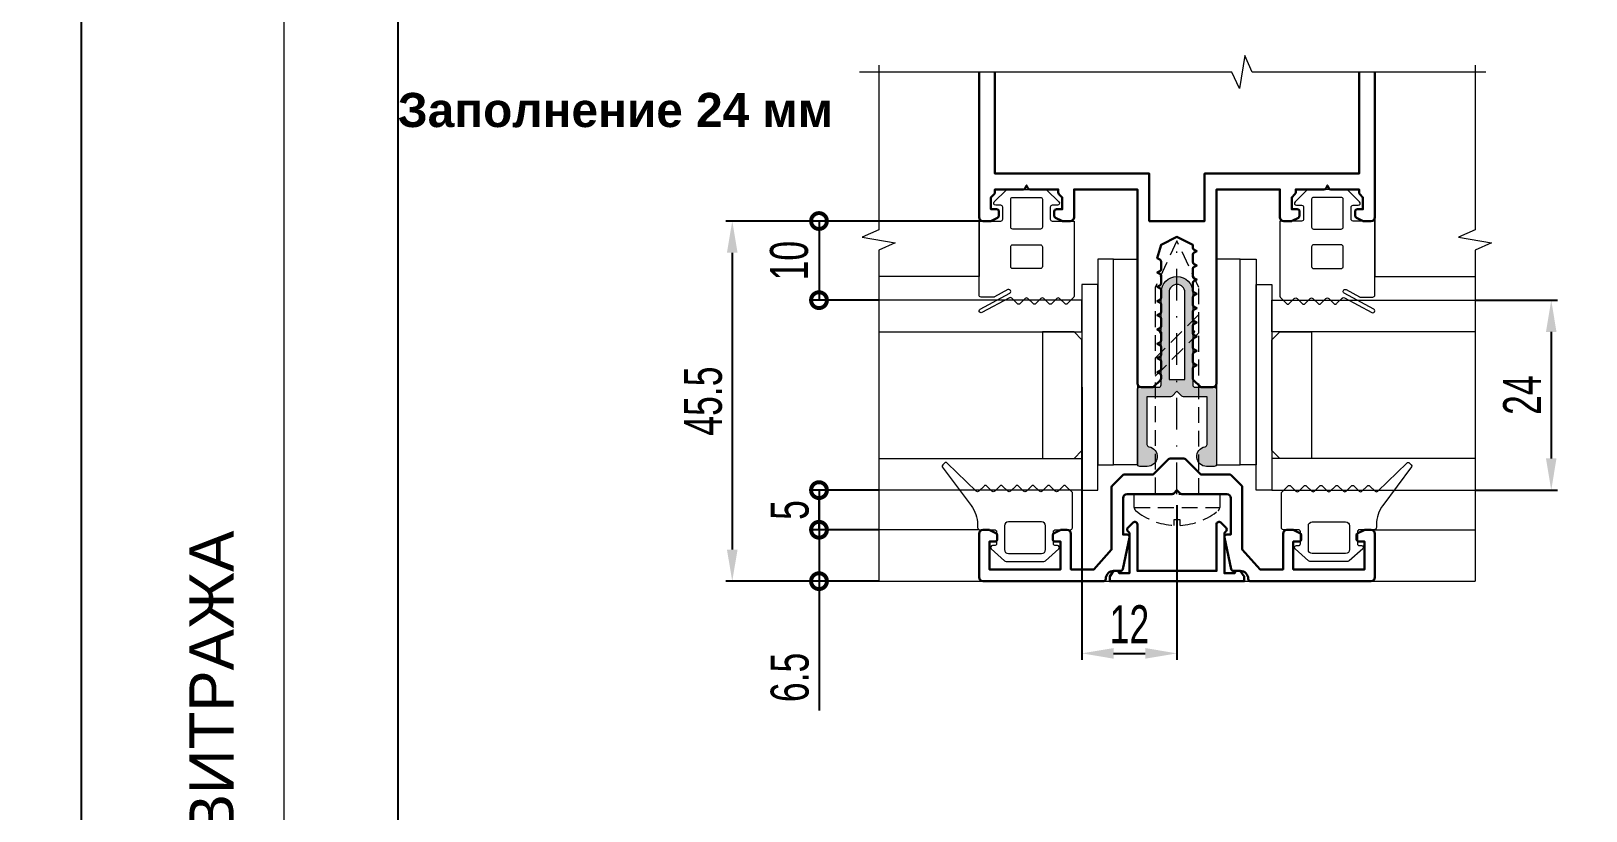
# Model space of a CAD drawing. Extents: x -37 to 8820, y -336 to 478.
# Drawn here: x 7346 to 7468.8, y 205.3 to 266.9 of the extents above; entities that cross this region are included whole.
import ezdxf
from ezdxf.enums import TextEntityAlignment as Align

# ---------------------------------------------------------------- set-up
doc = ezdxf.new("R2010")
doc.units = 0
doc.header["$LTSCALE"] = 5
doc.linetypes.add('DASHDOT', pattern=[1, 0.5, -0.25, 0, -0.25])
doc.linetypes.add('HIDDEN', pattern=[0.375, 0.25, -0.125])
doc.layers.get('0').update_dxf_attribs({"linetype": 'CONTINUOUS', "lineweight": 30})
doc.layers.get('DEFPOINTS').update_dxf_attribs({"linetype": 'CONTINUOUS'})
for name, color, linetype, lineweight in [('1', 6, 'DASHDOT', 13), ('2', 3, 'HIDDEN', 13), ('3', 1, 'CONTINUOUS', 20), ('Dimentions', 5, 'CONTINUOUS', 15), ('Glass', 5, 'CONTINUOUS', 20), ('Зигзаг', 1, 'CONTINUOUS', 15), ('Конструкции', 252, 'CONTINUOUS', 20), ('Подкладки', 1, 'CONTINUOUS', 20), ('Текстовый', 7, 'CONTINUOUS', 9), ('Уплотнители', 1, 'CONTINUOUS', 20), ('Штриховка', 1, 'CONTINUOUS', 5)]:
    doc.layers.add(name, color=color, linetype=linetype, lineweight=lineweight)
doc.layers.add('Скрытые', color=14, linetype='CONTINUOUS', plot=False)
doc.styles.add('3', font='RUSS.SHX', dxfattribs={"width": 0.7, "height": 3})
doc.styles.add('4', font='RUSS.shx', dxfattribs={"width": 0.7, "height": 3.5})
doc.styles.add('Каталожный', font='arial.ttf', dxfattribs={"height": 2.5})
doc.styles.add('Фирм', font='arial.ttf', dxfattribs={"height": 3.5})
doc.dimstyles.new('MX1_6', dxfattribs={"dimtxt": 3, "dimasz": 2.5, "dimexe": 0.5, "dimexo": 0, "dimgap": 0.8, "dimtad": 1, "dimlfac": 1.6, "dimdsep": 46, "dimtxsty": '3', "dimcen": 0, "dimclrd": 256, "dimclre": 256, "dimclrt": 256, "dimaunit": 1, "dimadec": 0, "dimazin": 0, "dimtfac": 1, "dimtmove": 0, "dimatfit": 1, "dimfxl": 1, "dimtvp": 1, "dimtolj": 1, "dimtzin": 0, "dimarcsym": 0})

# ---------------------------------------------------------------- blocks, each defined once
blk = doc.blocks.new('*D233')
at = {"layer": 'DEFPOINTS', "color": 0, "linetype": 'Continuous', "transparency": 16777216}
for p in [(7460.07, 245.63), (7460.07, 230.63), (7466.08, 230.63)]:
    blk.add_point(p, dxfattribs=at)
at = {"layer": 'Dimentions', "linetype": 'Continuous', "lineweight": -2, "transparency": 16777216}
for p, q in [((7460.07, 245.63), (7466.58, 245.63)), ((7466.08, 243.13), (7466.08, 233.13)), ((7460.07, 230.63), (7466.58, 230.63))]:
    blk.add_line(p, q, dxfattribs=at)
at = {"layer": 'Dimentions', "linetype": 'Continuous', "transparency": 16777216}
for points in [[(7465.66, 243.13), (7466.49, 243.13), (7466.08, 245.63)], [(7465.66, 233.13), (7466.49, 233.13), (7466.08, 230.63)]]:
    blk.add_solid(points, dxfattribs=at)
at = {"layer": 'Dimentions', "linetype": 'Continuous', "transparency": 16777216, "insert": (7463.78, 238.13), "char_height": 3, "attachment_point": 5, "rotation": 90, "style": '3'}
blk.add_mtext('\\A1;24', dxfattribs=at)
blk = doc.blocks.new('_DotSmall')
at = {"color": 0, "linetype": 'ByBlock', "const_width": 0.5}
blk.add_lwpolyline([(-0.0625, 0, 1), (0.0625, 0, 1)], format="xyb", close=True, dxfattribs=at)
blk = doc.blocks.new('*D234')
at = {"layer": 'DEFPOINTS', "color": 0, "linetype": 'Continuous', "transparency": 16777216}
for p in [(7412.98, 227.5), (7408.26, 223.44), (7412.98, 223.44)]:
    blk.add_point(p, dxfattribs=at)
at = {"layer": 'Dimentions', "linetype": 'Continuous', "lineweight": -2, "transparency": 16777216}
for p, q in [((7408.26, 227.5), (7408.26, 230)), ((7412.98, 227.5), (7407.76, 227.5)), ((7408.26, 227.5), (7408.26, 223.44)), ((7412.98, 223.44), (7407.76, 223.44)), ((7408.26, 223.44), (7408.26, 213.24))]:
    blk.add_line(p, q, dxfattribs=at)
at = {"layer": 'Dimentions', "linetype": 'Continuous', "lineweight": -2, "transparency": 16777216, "xscale": 2.5, "yscale": 2.5, "zscale": 2.5}
for p, rotation in [((7408.26, 227.5), 270), ((7408.26, 223.44), 90)]:
    blk.add_blockref('_DotSmall', p, dxfattribs=dict(at, rotation=rotation))
at = {"layer": 'Dimentions', "linetype": 'Continuous', "transparency": 16777216, "insert": (7405.96, 215.84), "char_height": 3, "attachment_point": 5, "rotation": 90, "style": '3'}
blk.add_mtext('\\A1;6.5', dxfattribs=at)
blk = doc.blocks.new('*D235')
at = {"layer": 'DEFPOINTS', "color": 0, "linetype": 'Continuous', "transparency": 16777216}
for p in [(7412.98, 230.63), (7408.26, 227.5), (7412.98, 227.5)]:
    blk.add_point(p, dxfattribs=at)
at = {"layer": 'Dimentions', "linetype": 'Continuous', "lineweight": -2, "transparency": 16777216}
for p, q in [((7412.98, 230.63), (7407.76, 230.63)), ((7408.26, 230.63), (7408.26, 227.5)), ((7412.98, 227.5), (7407.76, 227.5))]:
    blk.add_line(p, q, dxfattribs=at)
at = {"layer": 'Dimentions', "linetype": 'Continuous', "lineweight": -2, "transparency": 16777216, "xscale": 2.5, "yscale": 2.5, "zscale": 2.5}
for p, rotation in [((7408.26, 230.63), 90), ((7408.26, 227.5), 270)]:
    blk.add_blockref('_DotSmall', p, dxfattribs=dict(at, rotation=rotation))
at = {"layer": 'Dimentions', "linetype": 'Continuous', "transparency": 16777216, "insert": (7405.96, 229.06), "char_height": 3, "attachment_point": 5, "rotation": 90, "style": '3'}
blk.add_mtext('\\A1;5', dxfattribs=at)
blk = doc.blocks.new('*D236')
at = {"layer": 'DEFPOINTS', "color": 0, "linetype": 'Continuous', "transparency": 16777216}
for p in [(7420.9, 251.88), (7408.26, 245.63), (7412.98, 245.63)]:
    blk.add_point(p, dxfattribs=at)
at = {"layer": 'Dimentions', "linetype": 'Continuous', "lineweight": -2, "transparency": 16777216}
for p, q in [((7420.9, 251.88), (7407.76, 251.88)), ((7408.26, 251.88), (7408.26, 245.63)), ((7412.98, 245.63), (7407.76, 245.63))]:
    blk.add_line(p, q, dxfattribs=at)
at = {"layer": 'Dimentions', "linetype": 'Continuous', "lineweight": -2, "transparency": 16777216, "xscale": 2.5, "yscale": 2.5, "zscale": 2.5}
for p, rotation in [((7408.26, 251.88), 90), ((7408.26, 245.63), 270)]:
    blk.add_blockref('_DotSmall', p, dxfattribs=dict(at, rotation=rotation))
at = {"layer": 'Dimentions', "linetype": 'Continuous', "transparency": 16777216, "insert": (7405.91, 248.75), "char_height": 3, "attachment_point": 5, "rotation": 90, "style": '3'}
blk.add_mtext('\\A1;10', dxfattribs=at)
blk = doc.blocks.new('*D237')
at = {"layer": 'DEFPOINTS', "color": 0, "linetype": 'Continuous', "transparency": 16777216}
for p in [(7410.99, 251.88), (7401.41, 223.44), (7412.98, 223.44)]:
    blk.add_point(p, dxfattribs=at)
at = {"layer": 'Dimentions', "linetype": 'Continuous', "lineweight": -2, "transparency": 16777216}
for p, q in [((7410.99, 251.88), (7400.91, 251.88)), ((7401.41, 249.38), (7401.41, 225.94)), ((7412.98, 223.44), (7400.91, 223.44))]:
    blk.add_line(p, q, dxfattribs=at)
at = {"layer": 'Dimentions', "linetype": 'Continuous', "transparency": 16777216}
for points in [[(7400.99, 249.38), (7401.83, 249.38), (7401.41, 251.88)], [(7400.99, 225.94), (7401.83, 225.94), (7401.41, 223.44)]]:
    blk.add_solid(points, dxfattribs=at)
at = {"layer": 'Dimentions', "linetype": 'Continuous', "transparency": 16777216, "insert": (7399.11, 237.66), "char_height": 3, "attachment_point": 5, "rotation": 90, "style": '3'}
blk.add_mtext('\\A1;45.5', dxfattribs=at)
blk = doc.blocks.new('KP45571')
at = {"lineweight": -2, "flags": 128}
blk.add_lwpolyline([(6.21, -5.01, -0.414214), (6.21, -5.44), (5.54, -6.11, -0.668179), (5, -5.88), (5, 0), (-5, 0), (-5, -5.88, -0.668179), (-5.54, -6.11), (-6.21, -5.44, -0.414214), (-6.21, -5.01), (-6, -4.8), (-6, 0.3), (-7.3, 0.3), (-7.3, 0.3, -0.414214), (-7.6, 0), (-8, 0), (-8.5, 0.7), (-8.5, 1.3), (8.5, 1.3), (8.5, 0.7), (8, 0), (7.6, 0, -0.414214), (7.3, 0.3), (6, 0.3), (6, -4.8)], format="xyb", close=True, dxfattribs=at)
at = {"layer": '3', "style": '4', "width": 0.7, "flags": 3}
blk.add_attdef('КП45571', (0, 1.3), '', height=3.5, dxfattribs=at)
blk = doc.blocks.new('*D1095')
at = {"layer": 'DEFPOINTS', "color": 0, "linetype": 'Continuous', "transparency": 16777216}
for p in [(7429.02, 238.75), (7436.52, 229.44), (7436.52, 217.74)]:
    blk.add_point(p, dxfattribs=at)
at = {"layer": 'Dimentions', "linetype": 'Continuous', "lineweight": -2, "transparency": 16777216}
for p, q in [((7429.02, 238.75), (7429.02, 217.24)), ((7436.52, 229.44), (7436.52, 217.24)), ((7431.52, 217.74), (7434.02, 217.74))]:
    blk.add_line(p, q, dxfattribs=at)
at = {"layer": 'Dimentions', "linetype": 'Continuous', "transparency": 16777216}
for points in [[(7431.52, 218.16), (7431.52, 217.32), (7429.02, 217.74)], [(7434.02, 218.16), (7434.02, 217.32), (7436.52, 217.74)]]:
    blk.add_solid(points, dxfattribs=at)
at = {"layer": 'Dimentions', "linetype": 'Continuous', "transparency": 16777216, "insert": (7432.77, 220.04), "char_height": 3, "attachment_point": 5, "style": '3'}
blk.add_mtext('\\A1;12', dxfattribs=at)

msp = doc.modelspace()

# ---------------------------------------------------------------- hatches: boundary and pattern name
at = {"layer": 'Штриховка'}
h = msp.add_hatch(color=256, dxfattribs=at)
h.dxf.hatch_style = 1
edge = h.paths.add_edge_path(flags=16)
edge.add_line((7437.1492, 239.3759), (7437.1492, 246.2509))
edge.add_arc((7436.5242, 246.2509), 0.625, 0, 180)
edge.add_line((7435.8992, 246.2509), (7435.8992, 239.3759))
edge.add_line((7435.8992, 239.3759), (7437.1492, 239.3759))
edge = h.paths.add_edge_path()
edge.add_arc((7434.1804, 233.2821), 0.7812, -90, 80.718201, ccw=False)
edge.add_line((7434.1804, 232.5009), (7433.5867, 232.5009))
edge.add_arc((7433.5867, 232.6884), 0.1875, 180, 270, ccw=False)
edge.add_line((7433.3992, 232.6884), (7433.3992, 238.5634))
edge.add_arc((7433.5867, 238.5634), 0.1875, 90, 180, ccw=False)
edge.add_line((7433.5867, 238.7509), (7435.0867, 238.7509))
edge.add_arc((7435.0867, 238.9384), 0.1875, 270, 360)
edge.add_line((7435.2742, 238.9384), (7435.2742, 243.0009))
edge.add_arc((7435.2742, 243.1259), 0.125, 90, 270, ccw=False)
edge.add_line((7435.2742, 243.2509), (7435.2742, 246.2509))
edge.add_arc((7436.5242, 246.2509), 1.25, 0, 180, ccw=False)
edge.add_line((7437.7742, 246.2509), (7437.7742, 243.2509))
edge.add_arc((7437.7742, 243.1259), 0.125, -90, 90, ccw=False)
edge.add_line((7437.7742, 243.0009), (7437.7742, 238.9384))
edge.add_arc((7437.9617, 238.9384), 0.1875, 180, 270)
edge.add_line((7437.9617, 238.7509), (7439.4617, 238.7509))
edge.add_arc((7439.4617, 238.5634), 0.1875, 0, 90, ccw=False)
edge.add_line((7439.6492, 238.5634), (7439.6492, 232.6884))
edge.add_arc((7439.4617, 232.6884), 0.1875, -90, 0, ccw=False)
edge.add_line((7439.4617, 232.5009), (7438.8679, 232.5009))
edge.add_arc((7438.8679, 233.2821), 0.7812, 99.281799, 270, ccw=False)
edge.add_arc((7438.7117, 234.2382), 0.1875, 279.281799, 360)
edge.add_line((7438.8992, 234.2382), (7438.8992, 238.0009))
edge.add_line((7438.8992, 238.0009), (7437.0393, 238.0009))
edge.add_arc((7437.0393, 238.1884), 0.1875, 225, 270, ccw=False)
edge.add_line((7436.9067, 238.0558), (7436.5242, 238.4384))
edge.add_line((7436.5242, 238.4384), (7436.1416, 238.0558))
edge.add_arc((7436.009, 238.1884), 0.1875, 270, 315, ccw=False)
edge.add_line((7436.009, 238.0009), (7434.1492, 238.0009))
edge.add_line((7434.1492, 238.0009), (7434.1492, 234.2382))
edge.add_arc((7434.3367, 234.2382), 0.1875, 180, 260.718201)

# ---------------------------------------------------------------- linework, layer by layer
msp.add_lwpolyline([(7420.8992, 263.6397), (7420.8992, 252.1884, 0.41421356), (7421.2117, 251.8759), (7421.7924, 251.8759, 0.11643382), (7421.8762, 251.8957), (7422.358, 252.1366, 0.28407904), (7422.4617, 252.3043), (7422.4617, 252.6259, 0.41421356), (7422.2742, 252.8134), (7421.8367, 252.8134), (7421.8367, 253.7509), (7422.0942, 254.0085, 0.19891237), (7422.1492, 254.141), (7422.1492, 254.3759), (7424.377, 254.3759, 0.28407904), (7424.5447, 254.4795), (7424.6492, 254.6884), (7424.7536, 254.4795, 0.28407904), (7424.9213, 254.3759), (7427.1492, 254.3759), (7427.1492, 254.141, 0.19891237), (7427.2041, 254.0085), (7427.4617, 253.7509), (7427.4617, 252.8134), (7427.0242, 252.8134, 0.41421356), (7426.8367, 252.6259), (7426.8367, 252.3043, 0.28407904), (7426.9403, 252.1366), (7427.4221, 251.8957, 0.11643382), (7427.5059, 251.8759), (7428.0867, 251.8759, 0.41421356), (7428.3992, 252.1884), (7428.3992, 254.3759), (7433.3992, 254.3759), (7433.3992, 239.0634, 0.41421356), (7433.7117, 238.7509), (7434.5715, 238.7509, 0.19891237), (7434.7041, 238.8058), (7435.2192, 239.321, 0.19891237), (7435.2742, 239.4535), (7435.2742, 239.6662, 0.28407904), (7435.1705, 239.834), (7434.9617, 239.9384), (7435.1705, 240.0428, 0.28407904), (7435.2742, 240.2105), (7435.2742, 240.7912, 0.28407904), (7435.1705, 240.959), (7434.9617, 241.0634), (7435.1705, 241.1678, 0.28407904), (7435.2742, 241.3355), (7435.2742, 241.9162, 0.28407904), (7435.1705, 242.084), (7434.9617, 242.1884), (7435.1705, 242.2928, 0.28407904), (7435.2742, 242.4605), (7435.2742, 243.0412, 0.28407904), (7435.1705, 243.209), (7434.9617, 243.3134), (7435.1705, 243.4178, 0.28407904), (7435.2742, 243.5855), (7435.2742, 244.1662, 0.28407904), (7435.1705, 244.334), (7434.9617, 244.4384), (7435.1705, 244.5428, 0.28407904), (7435.2742, 244.7105), (7435.2742, 245.2912, 0.28407904), (7435.1705, 245.459), (7434.9617, 245.5634), (7435.1705, 245.6678, 0.28407904), (7435.2742, 245.8355), (7435.2742, 246.4162, 0.28407904), (7435.1705, 246.584), (7434.9617, 246.6884), (7435.1705, 246.7928, 0.28407904), (7435.2742, 246.9605), (7435.2742, 247.5412, 0.28407904), (7435.1705, 247.709), (7434.9617, 247.8134), (7435.1705, 247.9178, 0.28407904), (7435.2742, 248.0855), (7435.2742, 248.6662, 0.28407904), (7435.1705, 248.834), (7434.9617, 248.9384), (7435.2742, 250.0009), (7436.5242, 250.6259), (7437.7742, 250.0009), (7437.7742, 249.773, 0.28407904), (7437.8778, 249.6053), (7438.0867, 249.5009), (7437.8778, 249.3965, 0.28407904), (7437.7742, 249.2287), (7437.7742, 248.648, 0.28407904), (7437.8778, 248.4803), (7438.0867, 248.3759), (7437.8778, 248.2715, 0.28407904), (7437.7742, 248.1037), (7437.7742, 247.523, 0.28407904), (7437.8778, 247.3553), (7438.0867, 247.2509), (7437.8778, 247.1465, 0.28407904), (7437.7742, 246.9787), (7437.7742, 246.398, 0.28407904), (7437.8778, 246.2303), (7438.0867, 246.1259), (7437.8778, 246.0215, 0.28407904), (7437.7742, 245.8537), (7437.7742, 245.273, 0.28407904), (7437.8778, 245.1053), (7438.0867, 245.0009), (7437.8778, 244.8965, 0.28407904), (7437.7742, 244.7287), (7437.7742, 244.148, 0.28407904), (7437.8778, 243.9803), (7438.0867, 243.8759), (7437.8778, 243.7715, 0.28407904), (7437.7742, 243.6037), (7437.7742, 243.023, 0.28407904), (7437.8778, 242.8553), (7438.0867, 242.7509), (7437.8778, 242.6465, 0.28407904), (7437.7742, 242.4787), (7437.7742, 241.898, 0.28407904), (7437.8778, 241.7303), (7438.0867, 241.6259), (7437.8778, 241.5215, 0.28407904), (7437.7742, 241.3537), (7437.7742, 240.773, 0.28407904), (7437.8778, 240.6053), (7438.0867, 240.5009), (7437.8778, 240.3965, 0.28407904), (7437.7742, 240.2287), (7437.7742, 239.4535, 0.19891237), (7437.8291, 239.321), (7438.3442, 238.8058, 0.19891237), (7438.4768, 238.7509), (7439.3367, 238.7509, 0.41421356), (7439.6492, 239.0634), (7439.6492, 254.3759), (7444.6492, 254.3759), (7444.6492, 252.1884, 0.41421356), (7444.9617, 251.8759), (7445.5424, 251.8759, 0.11643382), (7445.6262, 251.8957), (7446.108, 252.1366, 0.28407904), (7446.2117, 252.3043), (7446.2117, 252.6259, 0.41421356), (7446.0242, 252.8134), (7445.5867, 252.8134), (7445.5867, 253.7509), (7445.8442, 254.0085, 0.19891237), (7445.8992, 254.141), (7445.8992, 254.3759), (7448.127, 254.3759, 0.28407904), (7448.2947, 254.4795), (7448.3992, 254.6884), (7448.5036, 254.4795, 0.28407904), (7448.6713, 254.3759), (7450.8992, 254.3759), (7450.8992, 254.141, 0.19891237), (7450.9541, 254.0085), (7451.2117, 253.7509), (7451.2117, 252.8134), (7450.7742, 252.8134, 0.41421356), (7450.5867, 252.6259), (7450.5867, 252.3043, 0.28407904), (7450.6903, 252.1366), (7451.1721, 251.8957, 0.11643382), (7451.2559, 251.8759), (7451.8367, 251.8759, 0.41421356), (7452.1492, 252.1884), (7452.1492, 263.6397)], format="xyb")
msp.add_lwpolyline([(7422.1492, 263.631), (7422.1492, 255.6259), (7434.3367, 255.6259), (7434.3367, 251.8759), (7438.7117, 251.8759), (7438.7117, 255.6259), (7450.8992, 255.6259), (7450.8992, 263.6397)])
msp.add_lwpolyline([(7446.1492, 226.5634, 0.41421356), (7446.3367, 226.7509), (7446.3367, 227.0725, 0.28407904), (7446.233, 227.2402), (7445.7512, 227.4811, 0.11643382), (7445.6674, 227.5009), (7445.2117, 227.5009, 0.41421356), (7444.8992, 227.1884), (7444.8992, 224.3759), (7443.0867, 224.3759), (7441.6804, 225.9384), (7441.6804, 230.8607, 0.19891237), (7441.6255, 230.9933), (7440.7978, 231.821, 0.19891237), (7440.6652, 231.8759), (7438.3992, 231.8759), (7437.2041, 233.071, 0.19891237), (7437.0715, 233.1259), (7435.9768, 233.1259, 0.19891237), (7435.8442, 233.071), (7434.6492, 231.8759), (7432.3831, 231.8759, 0.19891237), (7432.2505, 231.821), (7431.4228, 230.9933, 0.19891237), (7431.3679, 230.8607), (7431.3679, 225.9384), (7429.9617, 224.3759), (7428.1492, 224.3759), (7428.1492, 227.1884, 0.41421356), (7427.8367, 227.5009), (7427.3809, 227.5009, 0.11643382), (7427.2971, 227.4811), (7426.8153, 227.2402, 0.28407904), (7426.7117, 227.0725), (7426.7117, 226.7509, 0.41421356), (7426.8992, 226.5634), (7427.3367, 226.5634), (7427.3367, 224.3759), (7421.7117, 224.3759), (7421.7117, 226.5634), (7422.1492, 226.5634, 0.41421356), (7422.3367, 226.7509), (7422.3367, 227.0725, 0.28407904), (7422.233, 227.2402), (7421.7512, 227.4811, 0.11643382), (7421.6674, 227.5009), (7421.2117, 227.5009, 0.41421356), (7420.8992, 227.1884), (7420.8992, 223.7509, 0.41421356), (7421.2117, 223.4384), (7430.7117, 223.4384, 0.41421356), (7430.8992, 223.6259, -0.41421356), (7431.5242, 224.2509), (7432.0553, 224.2509, 0.35411857), (7432.2387, 224.3994), (7432.7701, 226.8994, 0.47697553), (7432.5867, 227.1259), (7432.2742, 227.1259), (7432.2742, 230.0009, -0.41421356), (7432.5867, 230.3134), (7436.134, 230.3134, 0.19891237), (7436.2666, 230.3683), (7436.5242, 230.6259), (7436.7817, 230.3683, 0.19891237), (7436.9143, 230.3134), (7440.4617, 230.3134, -0.41421356), (7440.7742, 230.0009), (7440.7742, 227.1259), (7440.4617, 227.1259, 0.47697553), (7440.2782, 226.8994), (7440.8096, 224.3994, 0.35411857), (7440.993, 224.2509), (7441.5242, 224.2509, -0.41421356), (7442.1492, 223.6259, 0.41421356), (7442.3367, 223.4384), (7451.8367, 223.4384, 0.41421356), (7452.1492, 223.7509), (7452.1492, 227.1884, 0.41421356), (7451.8367, 227.5009), (7451.3809, 227.5009, 0.11643382), (7451.2971, 227.4811), (7450.8153, 227.2402, 0.28407904), (7450.7117, 227.0725), (7450.7117, 226.7509, 0.41421356), (7450.8992, 226.5634), (7451.3367, 226.5634), (7451.3367, 224.3759), (7445.7117, 224.3759), (7445.7117, 226.5634)], format="xyb", close=True)
at = {"layer": '1'}
msp.add_line((7436.5242, 230.3134), (7436.5242, 250.3134), dxfattribs=at)
at = {"layer": '2'}
msp.add_line((7433.1492, 229.2573), (7439.8992, 229.2573), dxfattribs=at)
for points in [[(7438.2429, 230.3134), (7438.2429, 246.6275), (7436.5242, 250.3134), (7434.8054, 246.6275), (7434.8054, 230.3134)], [(7434.8054, 239.6166), (7438.2429, 243.0541), (7438.2429, 244.4864), (7434.8054, 241.0489)]]:
    msp.add_lwpolyline(points, close=True, dxfattribs=at)
msp.add_lwpolyline([(7436.2785, 227.8505, -0.16184886), (7433.2628, 229.0163, -0.22388754), (7433.1492, 229.2573), (7433.1492, 230.3134), (7439.8992, 230.3134), (7439.8992, 229.2573, -0.22388754), (7439.7855, 229.0163, -0.16184886), (7436.7698, 227.8505), (7436.7698, 228.2882), (7436.2785, 228.2882)], format="xyb", close=True, dxfattribs=at)
at = {"layer": '3'}
for points in [[(7426.9304, 226.2509, -0.41421356), (7426.7742, 226.4071), (7426.7742, 227.3446, -0.41421356), (7426.9304, 227.5009), (7428.1179, 227.5009, 0.41421356), (7428.2742, 227.6571), (7428.2742, 230.3888, 0.19891237), (7428.2375, 230.4772), (7427.7596, 230.9551, 0.41421356), (7427.5387, 230.9551), (7427.1346, 230.5511, -0.41421356), (7426.9137, 230.5511), (7426.5096, 230.9551, 0.41421356), (7426.2887, 230.9551), (7425.8846, 230.5511, -0.41421356), (7425.6637, 230.5511), (7425.2596, 230.9551, 0.41421356), (7425.0387, 230.9551), (7424.6346, 230.5511, -0.41421356), (7424.4137, 230.5511), (7424.0096, 230.9551, 0.41421356), (7423.7887, 230.9551), (7423.3846, 230.5511, -0.41421356), (7423.1637, 230.5511), (7422.7596, 230.9551, 0.41421356), (7422.5387, 230.9551), (7422.1346, 230.5511, -0.41421356), (7421.9137, 230.5511), (7421.5096, 230.9551, 0.41421356), (7421.2887, 230.9551), (7420.8846, 230.5511, -0.41421356), (7420.6637, 230.5511), (7418.3846, 232.7654, 0.41421356), (7418.1637, 232.7654), (7418.0323, 232.6341, 0.29253821), (7417.9962, 232.4696), (7420.277, 229.4164, -0.16178775), (7420.7742, 227.9202), (7420.7742, 227.6884, 0.41421356), (7420.9617, 227.5009), (7422.1179, 227.5009, -0.41421356), (7422.2742, 227.3446), (7422.2742, 226.4071, -0.41421356), (7422.1179, 226.2509), (7421.9617, 226.2509, 0.66858666), (7421.8513, 225.984), (7422.9159, 225.0465, 0.19861919), (7423.0263, 225.0009), (7426.022, 225.0009, 0.19861919), (7426.1324, 225.0465), (7427.197, 225.984, 0.66858666), (7427.0867, 226.2509)], [(7446.1179, 226.2509, 0.41421356), (7446.2742, 226.4071), (7446.2742, 227.3446, 0.41421356), (7446.1179, 227.5009), (7444.9304, 227.5009, -0.41421356), (7444.7742, 227.6571), (7444.7742, 230.3888, -0.19891237), (7444.8108, 230.4772), (7445.2887, 230.9551, -0.41421356), (7445.5096, 230.9551), (7445.9137, 230.5511, 0.41421356), (7446.1346, 230.5511), (7446.5387, 230.9551, -0.41421356), (7446.7596, 230.9551), (7447.1637, 230.5511, 0.41421356), (7447.3846, 230.5511), (7447.7887, 230.9551, -0.41421356), (7448.0096, 230.9551), (7448.4137, 230.5511, 0.41421356), (7448.6346, 230.5511), (7449.0387, 230.9551, -0.41421356), (7449.2596, 230.9551), (7449.6637, 230.5511, 0.41421356), (7449.8846, 230.5511), (7450.2887, 230.9551, -0.41421356), (7450.5096, 230.9551), (7450.9137, 230.5511, 0.41421356), (7451.1346, 230.5511), (7451.5387, 230.9551, -0.41421356), (7451.7596, 230.9551), (7452.1637, 230.5511, 0.41421356), (7452.3846, 230.5511), (7454.6637, 232.7654, -0.41421356), (7454.8846, 232.7654), (7455.016, 232.6341, -0.29253821), (7455.0521, 232.4696), (7452.7713, 229.4164, 0.16178775), (7452.2742, 227.9202), (7452.2742, 227.6884, -0.41421356), (7452.0867, 227.5009), (7450.9304, 227.5009, 0.41421356), (7450.7742, 227.3446), (7450.7742, 226.4071, 0.41421356), (7450.9304, 226.2509), (7451.0867, 226.2509, -0.66858666), (7451.197, 225.984), (7450.1324, 225.0465, -0.19861919), (7450.022, 225.0009), (7447.0263, 225.0009, -0.19861919), (7446.9159, 225.0465), (7445.8513, 225.984, -0.66858666), (7445.9617, 226.2509)], [(7423.2117, 225.6259), (7425.8367, 225.6259, 0.41421356), (7426.1492, 225.9384), (7426.1492, 227.8134, 0.41421356), (7425.8367, 228.1259), (7423.2117, 228.1259, 0.41421356), (7422.8992, 227.8134), (7422.8992, 225.9384, 0.41421356)], [(7449.8367, 225.6259), (7447.2117, 225.6259, -0.41421356), (7446.8992, 225.9384), (7446.8992, 227.8134, -0.41421356), (7447.2117, 228.1259), (7449.8367, 228.1259, -0.41421356), (7450.1492, 227.8134), (7450.1492, 225.9384, -0.41421356)]]:
    msp.add_lwpolyline(points, format="xyb", close=True, dxfattribs=at)
at = {"layer": 'Dimentions', "linetype": 'Continuous'}
msp.add_line((7366, 297), (7366, 0), dxfattribs=at)
at = {"layer": 'Glass'}
for points in [[(7412.979, 243.1259), (7429.0242, 243.1259), (7429.0242, 245.6259), (7412.979, 245.6259)], [(7460.0693, 243.1259), (7444.0242, 243.1259), (7444.0242, 245.6259), (7460.0693, 245.6259)], [(7412.979, 233.1259), (7429.0242, 233.1259), (7429.0242, 230.6259), (7412.979, 230.6259)], [(7460.0693, 233.1259), (7444.0242, 233.1259), (7444.0242, 230.6259), (7460.0693, 230.6259)]]:
    msp.add_lwpolyline(points, dxfattribs=at)
for points in [[(7429.0242, 233.7509), (7429.0242, 242.5009), (7428.3992, 243.1259), (7425.8992, 243.1259), (7425.8992, 233.1259), (7428.3992, 233.1259)], [(7444.0242, 233.7509), (7444.0242, 242.5009), (7444.6492, 243.1259), (7447.1492, 243.1259), (7447.1492, 233.1259), (7444.6492, 233.1259)]]:
    msp.add_lwpolyline(points, close=True, dxfattribs=at)
at = {"layer": 'Зигзаг'}
for points in [[(7460.909, 263.6397), (7442.4668, 263.6397), (7441.8859, 264.9576), (7441.4503, 262.3449), (7440.8678, 263.6397), (7411.4684, 263.6397)], [(7412.979, 264.1792), (7412.979, 251.1764), (7411.6611, 250.5956), (7414.2738, 250.1599), (7412.979, 249.5774), (7412.979, 223.4384)], [(7460.0693, 264.1792), (7460.0693, 251.1764), (7458.7514, 250.5956), (7461.3641, 250.1599), (7460.0693, 249.5774), (7460.0693, 223.4384)]]:
    msp.add_lwpolyline(points, dxfattribs=at)
at = {"layer": 'Конструкции'}
for p, q in [((7420.8992, 227.5009), (7412.979, 227.5009)), ((7452.1492, 227.5009), (7460.0693, 227.5009)), ((7412.979, 223.4384), (7460.0693, 223.4384))]:
    msp.add_line(p, q, dxfattribs=at)
for points in [[(7420.8992, 263.6397), (7420.8992, 247.5009), (7412.979, 247.5009)], [(7452.1492, 263.6397), (7452.1492, 247.5009), (7460.0693, 247.5009)]]:
    msp.add_lwpolyline(points, dxfattribs=at)
at = {"layer": 'Подкладки'}
for points in [[(7431.5242, 248.8759), (7430.2742, 248.8759), (7430.2742, 232.6259), (7431.5242, 232.6259)], [(7433.3992, 232.6259), (7431.5242, 232.6259), (7431.5242, 248.8759), (7433.3992, 248.8759)], [(7439.6492, 232.6259), (7441.5242, 232.6259), (7441.5242, 248.8759), (7439.6492, 248.8759)], [(7441.5242, 248.8759), (7442.7742, 248.8759), (7442.7742, 232.6259), (7441.5242, 232.6259)], [(7430.2742, 246.8759), (7429.0242, 246.8759), (7429.0242, 230.6259), (7430.2742, 230.6259)], [(7442.7742, 246.8759), (7444.0242, 246.8759), (7444.0242, 230.6259), (7442.7742, 230.6259)]]:
    msp.add_lwpolyline(points, close=True, dxfattribs=at)
for points in [[(7434.3064, 234.0532, -0.92211283), (7434.1804, 232.5009), (7433.5867, 232.5009, -0.41421356), (7433.3992, 232.6884), (7433.3992, 238.5634, -0.41421356), (7433.5867, 238.7509), (7435.0867, 238.7509, 0.41421356), (7435.2742, 238.9384), (7435.2742, 243.0009, -1), (7435.2742, 243.2509), (7435.2742, 246.2509, -1), (7437.7742, 246.2509), (7437.7742, 243.2509, -1), (7437.7742, 243.0009), (7437.7742, 238.9384, 0.41421356), (7437.9617, 238.7509), (7439.4617, 238.7509, -0.41421356), (7439.6492, 238.5634), (7439.6492, 232.6884, -0.41421356), (7439.4617, 232.5009), (7438.8679, 232.5009, -0.92211283), (7438.7419, 234.0532, 0.36752318), (7438.8992, 234.2382), (7438.8992, 238.0009), (7437.0393, 238.0009, -0.19891237), (7436.9067, 238.0558), (7436.5242, 238.4384), (7436.1416, 238.0558, -0.19891237), (7436.009, 238.0009), (7434.1492, 238.0009), (7434.1492, 234.2382, 0.36752318)], [(7437.1492, 239.3759), (7437.1492, 246.2509, 1), (7435.8992, 246.2509), (7435.8992, 239.3759)]]:
    msp.add_lwpolyline(points, format="xyb", close=True, dxfattribs=at)
at = {"layer": 'Скрытые', "linetype": 'Continuous'}
for points in [[(7140, 297), (7350, 297), (7350, 0), (7140, 0)], [(7560, 297), (7350, 297), (7350, 0), (7560, 0)], [(7540, 10), (7540, 287), (7375, 287), (7375, 10)]]:
    msp.add_lwpolyline(points, close=True, dxfattribs=at)
at = {"layer": 'Уплотнители'}
for points in [[(7423.1684, 246.4617), (7422.1233, 245.8948, -0.12491271), (7422.0488, 245.8759), (7421.0554, 245.8759, -0.41421356), (7420.8992, 246.0321), (7420.8992, 251.8759), (7422.6179, 251.8759, 0.41421356), (7422.7742, 252.0321), (7422.7742, 252.9696, 0.41421356), (7422.6179, 253.1259), (7422.2117, 253.1259, -0.66858666), (7422.1013, 253.3927), (7423.0409, 254.3302, -0.19861919), (7423.1513, 254.3759), (7426.147, 254.3759, -0.19861919), (7426.2574, 254.3302), (7427.197, 253.3927, -0.66858666), (7427.0867, 253.1259), (7426.6804, 253.1259, 0.41421356), (7426.5242, 252.9696), (7426.5242, 252.0321, 0.41421356), (7426.6804, 251.8759), (7428.3992, 251.8759), (7428.3992, 245.9406, -0.19891237), (7428.3534, 245.8301), (7427.8846, 245.3614, -0.41421356), (7427.6637, 245.3614), (7427.2596, 245.7654, 0.41421356), (7427.0387, 245.7654), (7426.6346, 245.3614, -0.41421356), (7426.4137, 245.3614), (7426.0096, 245.7654, 0.41421356), (7425.7887, 245.7654), (7425.3846, 245.3614, -0.41421356), (7425.1637, 245.3614), (7424.7596, 245.7654, 0.41421356), (7424.5387, 245.7654), (7424.1346, 245.3614, -0.41421356), (7423.9137, 245.3614), (7423.4816, 245.7934, 0.33207606), (7423.2966, 245.8203), (7421.1299, 244.6448, -1), (7420.9809, 244.9195), (7423.3174, 246.1871, 1)], [(7449.8799, 246.4617), (7450.925, 245.8948, 0.12491271), (7450.9995, 245.8759), (7451.9929, 245.8759, 0.41421356), (7452.1492, 246.0321), (7452.1492, 251.8759), (7450.4304, 251.8759, -0.41421356), (7450.2742, 252.0321), (7450.2742, 252.9696, -0.41421356), (7450.4304, 253.1259), (7450.8367, 253.1259, 0.66858666), (7450.947, 253.3927), (7450.0074, 254.3302, 0.19861919), (7449.897, 254.3759), (7446.9013, 254.3759, 0.19861919), (7446.7909, 254.3302), (7445.8513, 253.3927, 0.66858666), (7445.9617, 253.1259), (7446.3679, 253.1259, -0.41421356), (7446.5242, 252.9696), (7446.5242, 252.0321, -0.41421356), (7446.3679, 251.8759), (7444.6492, 251.8759), (7444.6492, 245.9406, 0.19891237), (7444.6949, 245.8301), (7445.1637, 245.3614, 0.41421356), (7445.3846, 245.3614), (7445.7887, 245.7654, -0.41421356), (7446.0096, 245.7654), (7446.4137, 245.3614, 0.41421356), (7446.6346, 245.3614), (7447.0387, 245.7654, -0.41421356), (7447.2596, 245.7654), (7447.6637, 245.3614, 0.41421356), (7447.8846, 245.3614), (7448.2887, 245.7654, -0.41421356), (7448.5096, 245.7654), (7448.9137, 245.3614, 0.41421356), (7449.1346, 245.3614), (7449.5667, 245.7934, -0.33207606), (7449.7517, 245.8203), (7451.9184, 244.6448, 1), (7452.0674, 244.9195), (7449.7309, 246.1871, -1)], [(7423.5554, 253.7509), (7425.7429, 253.7509, -0.41421356), (7425.8992, 253.5946), (7425.8992, 251.4071, -0.41421356), (7425.7429, 251.2509), (7423.5554, 251.2509, -0.41421356), (7423.3992, 251.4071), (7423.3992, 253.5946, -0.41421356)], [(7449.4929, 253.7509), (7447.3054, 253.7509, 0.41421356), (7447.1492, 253.5946), (7447.1492, 251.4071, 0.41421356), (7447.3054, 251.2509), (7449.4929, 251.2509, 0.41421356), (7449.6492, 251.4071), (7449.6492, 253.5946, 0.41421356)], [(7423.5554, 250.0009), (7425.7429, 250.0009, -0.41421356), (7425.8992, 249.8446), (7425.8992, 248.2821, -0.41421356), (7425.7429, 248.1259), (7423.5554, 248.1259, -0.41421356), (7423.3992, 248.2821), (7423.3992, 249.8446, -0.41421356)], [(7449.4929, 250.0009), (7447.3054, 250.0009, 0.41421356), (7447.1492, 249.8446), (7447.1492, 248.2821, 0.41421356), (7447.3054, 248.1259), (7449.4929, 248.1259, 0.41421356), (7449.6492, 248.2821), (7449.6492, 249.8446, 0.41421356)]]:
    msp.add_lwpolyline(points, format="xyb", close=True, dxfattribs=at)

# ---------------------------------------------------------------- block references
at = {"xscale": 0.625, "yscale": 0.625, "zscale": 0.625, "rotation": 180}
msp.add_blockref('KP45571', (7436.5242, 224.2509), dxfattribs=at)

# ---------------------------------------------------------------- texts
at = {"layer": 'Текстовый', "style": 'Фирм'}
msp.add_text('ОСНОВНЫЕ  СЕЧЕНИЯ  ВИТРАЖА', height=3.5, rotation=90, dxfattribs=at).set_placement((7362.0431, 186.2205), align=Align.CENTER)
at = {"layer": 'Текстовый', "linetype": 'Continuous', "insert": (7375, 262), "char_height": 2.7, "width": 42.664921, "attachment_point": 1, "style": 'Каталожный'}
msp.add_mtext('\\pxql;{\\fArial|b1|i0|c204|p34;Заполнение 24 мм}', dxfattribs=at)

# ---------------------------------------------------------------- dimensions: what is measured, and where the dimension line sits
at = {"layer": 'Dimentions', "linetype": 'Continuous'}
for base, p1, p2, picture, middle in [((7401.4096, 223.4384), (7410.9874, 251.8759), (7412.979, 223.4384), '*D237', (7399.1096, 237.6571)), ((7466.0764, 230.6259), (7460.0693, 245.6259), (7460.0693, 230.6259), '*D233', (7463.7764, 238.1259))]:
    dim = msp.add_linear_dim(base=base, p1=p1, p2=p2, angle=90, dimstyle='MX1_6', dxfattribs=at)
    dim.commit()
    dim.dimension.update_dxf_attribs({"geometry": picture, "text_midpoint": middle})
for base, p1, p2, override, picture, middle in [((7408.257, 245.6259), (7420.8992, 251.8759), (7412.979, 245.6259), {"dimdec": 0, "dimblk1": 'DotSmall', "dimblk2": 'DotSmall', "dimsah": 1}, '*D236', (7405.9141, 248.7509)), ((7408.257, 227.5009), (7412.979, 230.6259), (7412.979, 227.5009), {"dimdec": 0, "dimblk1": 'DotSmall', "dimblk2": 'DotSmall', "dimsah": 1}, '*D235', (7405.957, 229.0634)), ((7408.257, 223.4384), (7412.979, 227.5009), (7412.979, 223.4384), {"dimdec": 1, "dimblk1": 'DotSmall', "dimblk2": 'DotSmall', "dimsah": 1}, '*D234', (7405.957, 215.8384))]:
    dim = msp.add_linear_dim(base=base, p1=p1, p2=p2, angle=90, dimstyle='MX1_6', override=override, dxfattribs=at)
    dim.commit()
    dim.dimension.update_dxf_attribs({"geometry": picture, "text_midpoint": middle})
dim = msp.add_linear_dim(base=(7436.5242, 217.7408), p1=(7429.0242, 238.7509), p2=(7436.5242, 229.4398), dimstyle='MX1_6', dxfattribs=at)
dim.commit()
dim.dimension.update_dxf_attribs({"geometry": '*D1095', "text_midpoint": (7432.7742, 220.0408)})

doc.saveas('drawing.dxf')
